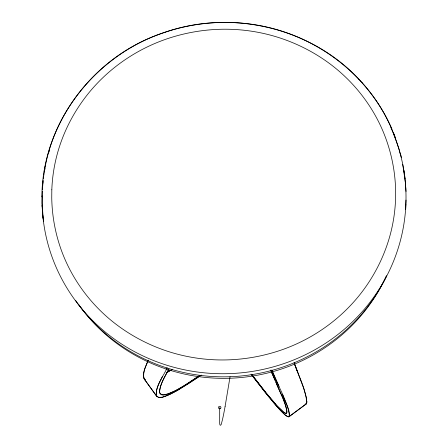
<?xml version="1.0" encoding="UTF-8"?>
<svg xmlns="http://www.w3.org/2000/svg" width="448" height="448" viewBox="0 0 448 448"><rect width="100%" height="100%" fill="white"/><g stroke="black" fill="none" stroke-linecap="round" stroke-linejoin="round"><path stroke-width="0.67" d="M41.888 196.868C42.045 125.983 90.838 59.696 156.811 35.19M294.09 362.723L303.722 388.433L306.298 397.32L306.863 402.209L306.006 404.107L289.01 416.78C285.41 416.601 283.147 412.642 280.571 410.525A53.228 4.256 53.7 0 1 275.649 405.042L264.482 391.462L251.02 374.097M219.694 407.546L219.682 423.153A169.702 6.81 -81.8 0 0 219.94 424.95C221.239 426.826 221.81 421.383 222.247 420.56A50.35 2.005 -81.6 0 0 225.098 406.476M405.602 209.16L405.994 200.071M42.33 191.089L42.095 203.543L43.434 221.312M42.403 189.694L43.198 180.029M405.703 209.042L405.95 204.725M306.88 401.436L306.342 403.827L288.646 416.875L286.188 415.755L281.943 411.942L275.649 405.042L267.03 394.654L251.222 374.304M43.383 178.674L43.652 176.635M43.848 175.286C52.338 109.514 102.25 52.735 164.836 32.301C193.486 22.73 224.437 19.942 254.296 24.629M230.048 376.813L225.098 406.454M44.134 171.31L44.19 171.007M44.884 167.11L44.946 166.807M148.21 360.248C146.227 366.078 141.624 372.966 144.362 379.232L156.733 396.312C160.832 399.521 166.41 395.511 170.492 394.066A53.06 7.224 -36.6 0 0 177.43 390.376L200.53 375.654M148.221 360.153C145.902 365.988 142.526 372.193 143.993 378.616L156.733 396.312M166.118 369.622L167.115 367.814C163.335 376.718 155.316 385.566 156.414 395.763L158.362 397.37L162.288 397.208L168.526 394.979L177.43 390.382L189.358 383.09L201.303 375.066M162.31 376.751C159.6 382.738 155.383 388.937 156.414 395.763M288.646 416.875L289.576 415.694C286.95 399.521 277.306 385.241 271.824 369.992M305.054 404.247L305.575 404.247L306.768 402.87C305.805 388.898 298.693 376.18 294.213 363.07L297.853 372.456M289.01 416.78C290.668 409.438 284.547 401.666 282.638 394.66M200.088 375.295C188.255 382.418 177.01 392.37 163.117 395.002C160.602 395.326 159.152 392.773 159.617 390.538C160.866 382.738 165.334 375.928 168.851 369.001C165.351 376.286 160.171 383.404 159.589 391.698A183.764 25.323 -37.5 0 0 159.729 392.694A158.407 21.879 -37.3 0 0 160.059 393.546C164.265 397.202 170.246 392.694 174.535 391.065C183.406 386.473 191.733 380.923 200.004 375.351M172.189 369.51L166.438 372.753M171.685 369.807L166.169 372.887M156.722 35.224L160.843 33.684M160.765 33.718L164.914 32.273M305.575 404.247L306.006 404.107M164.836 32.301C231.571 9.055 310.867 27.552 359.134 79.425M254.218 24.612L258.541 25.346M262.679 26.152C322.314 38.125 375.721 81.284 395.685 139.328M258.457 25.334L262.769 26.169M145.421 380.167L144.362 379.232M143.993 378.616L145.275 379.736M361.844 82.387C374.265 96.225 384.586 111.972 391.927 129.074M358.96 79.24L362.023 82.578M270.603 370.087L282.834 398.199L285.678 405.888L286.905 410.726A182.655 14.706 54.2 0 1 286.994 411.723A157.73 12.734 54.1 0 1 286.933 412.518L286.11 413.431L284.194 412.681L277.553 406.448L266.717 393.697L251.608 374.354L265.955 392.75L276.545 405.339L283.662 412.306L285.818 413.426L286.731 413.067C286.619 402.125 279.406 392.213 275.906 382.043M270.939 370.86L275.223 380.492M279.054 386.394L272.059 370.53M393.574 133.017L395.226 137.29M393.361 132.77L398.944 148.915L400.803 155.848M400.417 153.602L401.464 157.758M402.746 164.416L405.306 182.034L405.888 191.016M403.973 170.386L405.115 178.903M42.997 218.316L42.006 205.453M405.832 187.482L406.028 191.783M405.916 191.727A182.028 175.073 -5 0 1 405.854 204.781M405.714 207.48A182.028 175.073 -5 0 1 226.811 373.694A182.028 175.073 -5 0 1 42.762 215.174M42.532 212.436A182.028 175.073 -5 0 1 42.347 209.698M42.207 206.959A182.028 175.073 -5 0 1 42.101 195.938M42.493 187.65A182.028 175.073 -5 0 1 42.655 185.59M42.84 183.518A182.028 175.073 -5 0 1 43.058 181.451M44.744 169.781A182.028 175.073 -5 0 1 44.996 168.42M48.871 152.264A182.028 175.073 -5 0 1 49.47 150.276M390.886 127.613A182.028 175.073 -5 0 1 394.369 135.856M395.102 137.771A182.028 175.073 -5 0 1 405.681 186.872M386.607 275.839A178.416 171.814 -5 0 1 237.983 376.264A178.416 171.814 -5 0 1 75.578 300.373M386.35 276.007A176.663 170.223 -5 0 1 240.481 377.574A176.663 170.223 -5 0 1 78.495 304.27M51.822 189.784L51.75 197.882A175.106 168.286 -4.6 0 0 59.847 245.902C70.269 277.603 90.944 305.704 117.729 325.539A175.028 168.14 -4.8 0 0 162.898 349.67C184.682 357.498 208.001 360.898 231.112 359.744A175.011 168.112 -5 0 0 282.212 349.698C314.535 338.33 343.465 317.262 363.754 289.598A175.062 168.202 -5.3 0 0 386.943 245.386C394.083 224.756 396.911 202.664 395.136 180.902A175.123 168.325 -5.4 0 0 384.037 133.795C372.002 103.757 350.622 77.672 323.876 59.528A175.196 168.47 -5.2 0 0 280.202 38.046C259.521 31.214 237.58 28.319 215.83 29.456A175.213 168.498 -5 0 0 167.737 38.59C136.886 48.922 108.948 68.001 88.463 93.318A175.168 168.409 -4.6 0 0 63.773 134.876C56.599 152.292 52.494 170.957 51.822 189.784M220.091 408.733A1.26 1.254 -52.5 0 0 220.522 406.599A1.26 1.254 -52.5 0 0 218.462 407.299A1.26 1.254 -52.5 0 0 220.091 408.733"/></g></svg>
